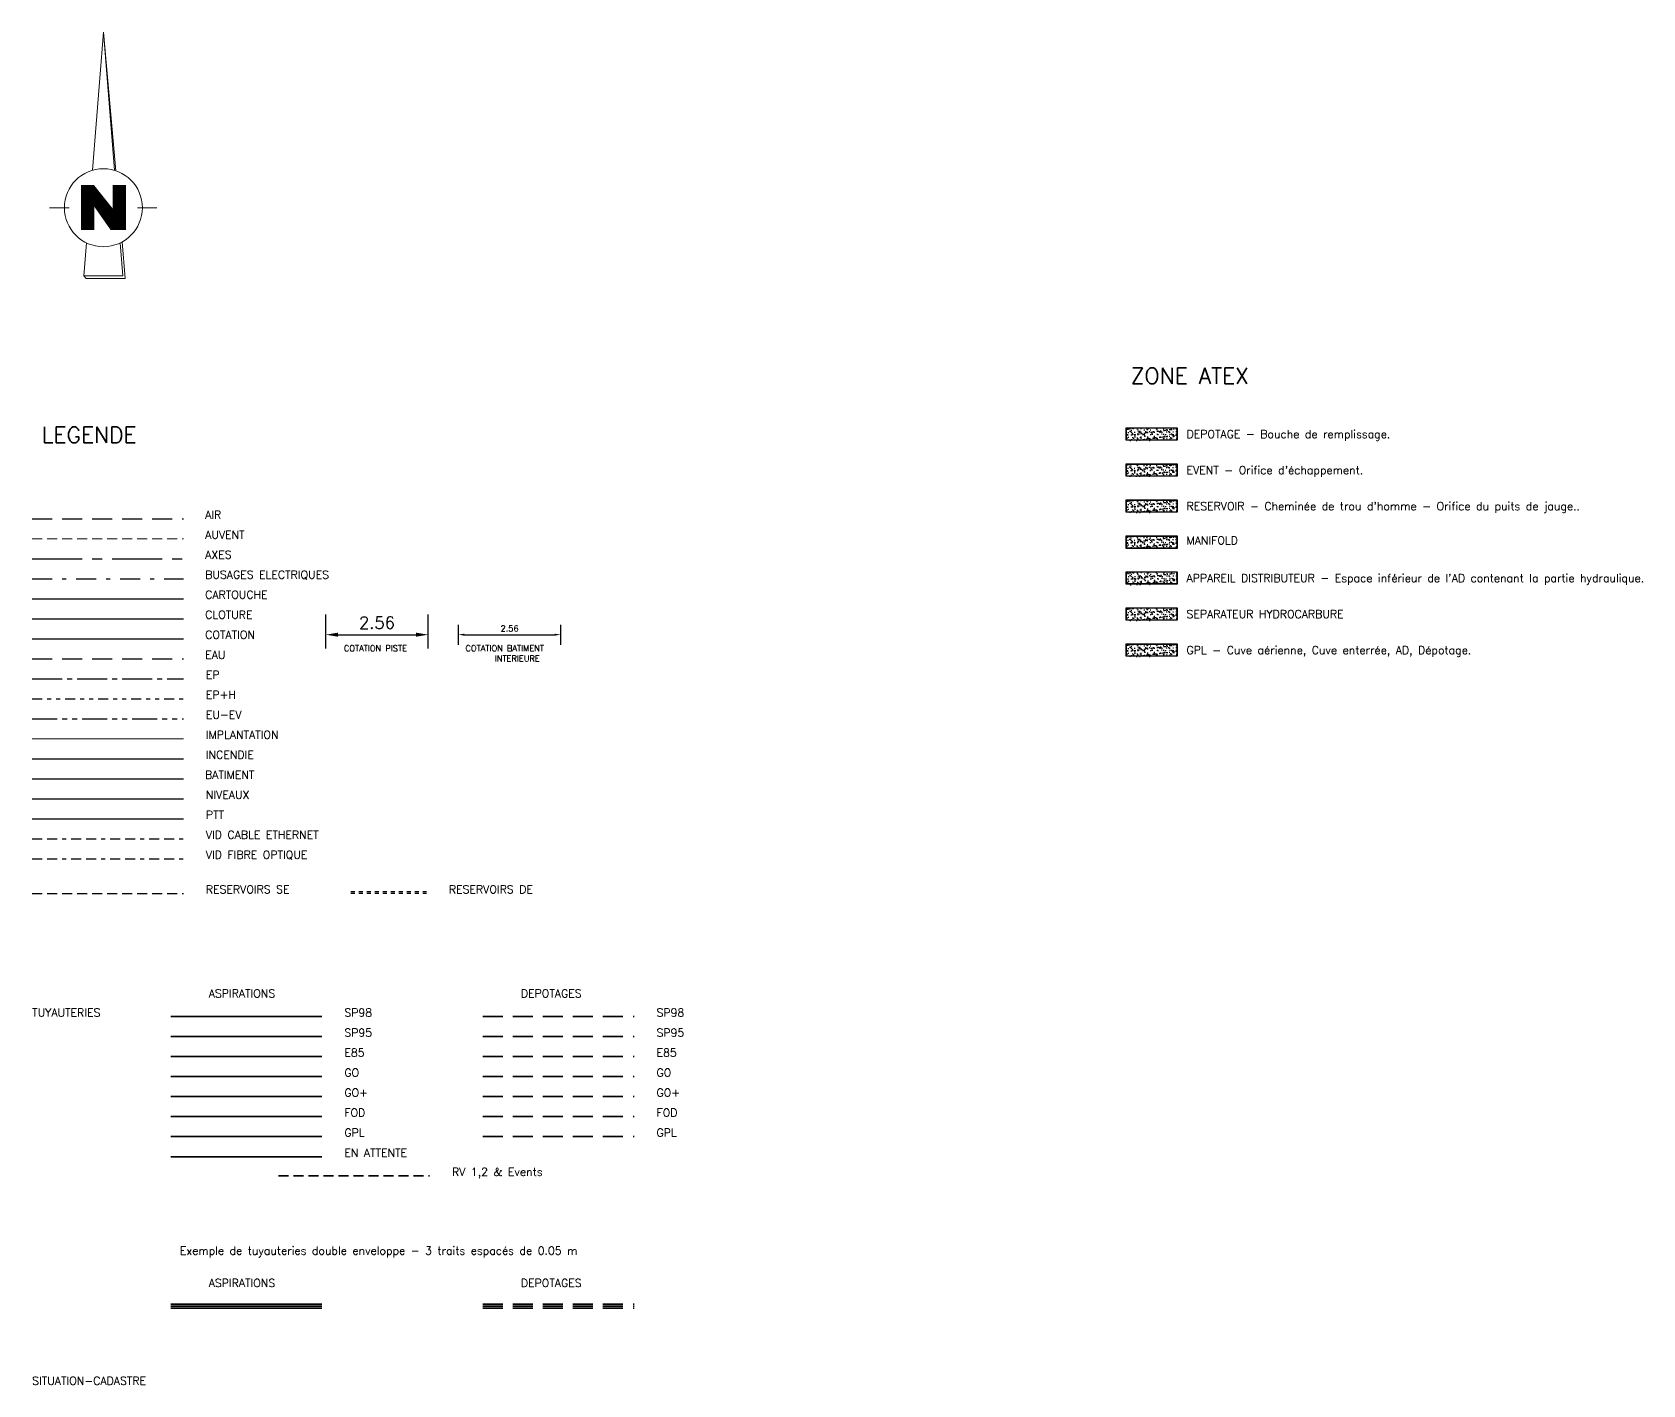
# Model space of a CAD drawing. Extents: x -58 to 166, y -6 to 61.
# Drawn here: x 7.16 to 47.4, y -5.72 to 28.08 of the extents above; entities that cross this region are included whole.
import ezdxf

# ---------------------------------------------------------------- set-up
doc = ezdxf.new("R2010")
doc.units = 0
doc.header["$MEASUREMENT"] = 0
doc.header["$PDMODE"] = 3
doc.header["$PDSIZE"] = -1
for name, pattern in [('AXES', [2, 1.25, -0.25, 0.25, -0.25]), ('AXES2', [1.125, 0.75, -0.125, 0.125, -0.125]), ('BORDURE2', [0.875, 0.25, -0.125, 0.25, -0.125, 0, -0.125]), ('CACHE', [0.375, 0.25, -0.125]), ('CACHEx2', [0.75, 0.5, -0.25]), ('DISCONTINU', [0.75, 0.5, -0.25]), ('DIVISE2', [0.625, 0.25, -0.125, 0, -0.125, 0, -0.125]), ('FANTOME2', [1.25, 0.625, -0.125, 0.125, -0.125, 0.125, -0.125]), ('TIRET_TRES_LONG', [25, 20, -5]), ('TIRETPT', [1, 0.5, -0.25, 0, -0.25])]:
    doc.linetypes.add(name, pattern=pattern)
doc.layers.get('0').update_dxf_attribs({"linetype": 'CONTINUOUS', "plot": 0})
doc.layers.get('DEFPOINTS').update_dxf_attribs({"linetype": 'CONTINUOUS'})
for name, color, linetype, lineweight in [('AIR - EAU', 152, 'DISCONTINU', 30), ('AUVENT', 92, 'CACHE', 0), ('BUSAGES ELECTRIQUES', 1, 'TIRETPT', 30), ('EP', 130, 'AXES2', 30), ('EP+H', 135, 'AXES2', 30), ('EU-EV', 75, 'FANTOME2', 30), ('IMPLANTATION', 7, 'CONTINUOUS', 0), ('INCENDIE', 1, 'CONTINUOUS', 30), ('PTT', 114, 'CONTINUOUS', 30), ('TUYAUTERIES', 7, 'CONTINUOUS', 35), ('VID', 60, 'BORDURE2', 30)]:
    doc.layers.add(name, color=color, linetype=linetype, lineweight=lineweight)
for name, color, linetype in [('ATEX-Travaux', 7, 'CONTINUOUS'), ('AXES', 7, 'AXES'), ('BATIMENT', 7, 'CONTINUOUS'), ('CARTOUCHE', 7, 'CONTINUOUS'), ('COTATION', 7, 'CONTINUOUS'), ("LIMITE D'EMPRISE", 1, 'CONTINUOUS'), ('NIVEAUX', 30, 'CONTINUOUS'), ('RESERVOIRS', 1, 'CACHE'), ('SITUATION-CADASTRE', 7, 'CONTINUOUS')]:
    doc.layers.add(name, color=color, linetype=linetype)
doc.styles.add('ROMANS', font='romans')
doc.linetypes.add('LIMITE2', pattern='A,0.25,-0.1,[132,ltypeshp.shx,S=0.1,R=0,X=-0.1,Y=0],-0.1,1', length=1.45)
doc.dimstyles.new('TOTAL BATIMENT', dxfattribs={"dimscale": 0, "dimtxt": 0.15, "dimasz": 0.15, "dimexe": 0.25, "dimexo": 0.25, "dimgap": 0.08, "dimtad": 1, "dimzin": 0, "dimdsep": 46, "dimtxsty": 'ROMANS', "dimcen": 1.5, "dimclrd": 256, "dimclre": 256, "dimclrt": 256, "dimadec": 0, "dimazin": 0, "dimtfac": 0.5, "dimtmove": 2, "dimatfit": 3, "dimfxl": 0.25, "dimfxlon": 1, "dimtolj": 1, "dimtzin": 0, "dimarcsym": 0})
doc.dimstyles.new('TOTAL PISTE', dxfattribs={"dimscale": 0, "dimtxt": 0.3, "dimasz": 0.3, "dimexe": 0.5, "dimexo": 0.5, "dimgap": 0.15, "dimtad": 1, "dimzin": 0, "dimdsep": 46, "dimtxsty": 'ROMANS', "dimcen": 1.5, "dimclrd": 256, "dimclre": 256, "dimclrt": 256, "dimadec": 0, "dimazin": 0, "dimtfac": 0.5, "dimtmove": 2, "dimatfit": 3, "dimfxl": 0.5, "dimfxlon": 1, "dimtolj": 1, "dimtzin": 0, "dimarcsym": 0})

# ---------------------------------------------------------------- blocks, each defined once
blk = doc.blocks.new('NORD')
at = {"color": 0, "linetype": 'Continuous'}
for p, q in [((0, 0), (0.617052, -6.923803)), ((-2.691363, -8.77622), (-1.705911, -8.773253)), ((1.705911, -8.773253), (2.666005, -8.77622)), ((1.096657, -12.306924), (0.934351, -10.484525)), ((-0.974806, -12.185074), (-0.852955, -12.306924)), ((-0.852955, -12.306924), (1.096657, -12.306924))]:
    blk.add_line(p, q, dxfattribs=at)
for points in [[(-0.551984, -6.903331), (0, 0), (0.552471, -6.903576)], [(-1.06595, -7.66563), (-1.06595, -9.858943)], [(-1.01721, -7.66563), (-1.01721, -9.858943)], [(-0.968469, -7.66563), (-0.968469, -9.858943)], [(-0.91973, -7.66563), (-0.91973, -9.858943)], [(-0.870989, -7.66563), (-0.870989, -9.858943)], [(-0.822248, -7.66563), (-0.822248, -9.858943)], [(-0.773509, -7.66563), (-0.773509, -9.858943)], [(-0.724768, -7.66563), (-0.724768, -9.858943)], [(-0.676028, -7.66563), (-0.676028, -9.858943)], [(-0.627287, -7.66563), (-0.627287, -9.858943)], [(-0.578548, -7.66563), (-0.578548, -9.858943)], [(-0.529807, -7.66563), (-0.529807, -9.858943)], [(-0.481067, -7.66563), (-0.481067, -8.640436)], [(-0.432326, -7.726556), (-0.432326, -8.710065)], [(-0.383587, -7.78748), (-0.383587, -8.779693)], [(-0.334846, -7.848406), (-0.334846, -8.849322)], [(-0.286105, -7.909332), (-0.286105, -8.918951)], [(-0.237365, -7.970256), (-0.237365, -8.988581)], [(-0.188625, -8.031182), (-0.188625, -9.054728)], [(0.542479, -7.66563), (0.542479, -9.858943)], [(0.59122, -7.66563), (0.59122, -9.858943)], [(0.63996, -7.66563), (0.63996, -9.858943)], [(0.6887, -7.66563), (0.6887, -9.858943)], [(0.73744, -7.66563), (0.73744, -9.858943)], [(0.786181, -7.66563), (0.786181, -9.858943)], [(0.834922, -7.66563), (0.834922, -9.858943)], [(0.883661, -7.66563), (0.883661, -9.858943)], [(0.932402, -7.66563), (0.932402, -9.858943)], [(0.981142, -7.66563), (0.981142, -9.858943)], [(1.029883, -7.66563), (1.029883, -9.858943)], [(1.078622, -7.66563), (1.078622, -9.858943)], [(-0.481067, -8.640436), (-0.481067, -9.858943)], [(-0.139885, -8.092108), (-0.139885, -9.127839)], [(-0.091144, -8.153032), (-0.091144, -9.20095)], [(-0.042405, -8.213958), (-0.042405, -9.267097)], [(0.006336, -8.274884), (0.006336, -9.336726)], [(0.055077, -8.335809), (0.055077, -9.406355)], [(0.103817, -8.396734), (0.103817, -9.475983)], [(0.152557, -8.45766), (0.152557, -9.545612)], [(0.201297, -8.518585), (0.201297, -9.615241)], [(0.250038, -8.57951), (0.250038, -9.68487)], [(0.298779, -8.640436), (0.298779, -9.7545)], [(0.347518, -8.701361), (0.347518, -9.824129)], [(0.396259, -8.762287), (0.396259, -9.858943)], [(0.444999, -8.823212), (0.444999, -9.858943)], [(0.49374, -8.884137), (0.49374, -9.858943)], [(-0.842476, -10.53156), (-0.974806, -12.185074), (0.974806, -12.185074), (0.843451, -10.531072)]]:
    blk.add_lwpolyline(points, dxfattribs=at)
at = {"color": 0, "linetype": 'Continuous', "const_width": 0.048741}
blk.add_lwpolyline([(-0.481067, -9.858943), (-0.481067, -8.640436), (0.371888, -9.858943), (1.102993, -9.858943), (1.102993, -7.66563), (0.49374, -7.66563), (0.49374, -8.884137), (-0.481067, -7.66563), (-1.090321, -7.66563), (-1.090321, -9.858943), (-0.481067, -9.858943)], close=True, dxfattribs=at)
at = {"color": 0, "linetype": 'Continuous'}
blk.add_circle((0, -8.773253), 1.949611, dxfattribs=at)
blk = doc.blocks.new('*D24')
at = {"layer": 'COTATION', "lineweight": -2}
for p, q in [((14.497, 12.674), (14.497, 13.521)), ((17.053, 12.674), (17.053, 13.521)), ((14.797, 13.021), (16.753, 13.021))]:
    blk.add_line(p, q, dxfattribs=at)
at = {"layer": 'COTATION', "lineweight": 0}
for points in [[(14.797, 13.071), (14.797, 12.971), (14.497, 13.021)], [(16.753, 13.071), (16.753, 12.971), (17.053, 13.021)]]:
    blk.add_solid(points, dxfattribs=at)
at = {"layer": 'DEFPOINTS', "color": 0, "lineweight": 0}
for p in [(17.053, 13.021), (14.497, 12.174), (17.053, 12.174)]:
    blk.add_point(p, dxfattribs=at)
at = {"layer": 'COTATION', "lineweight": 0, "insert": (15.775, 13.321), "char_height": 0.3, "attachment_point": 5, "style": 'ROMANS'}
blk.add_mtext('\\A1;2.56', dxfattribs=at)
blk = doc.blocks.new('*D25')
at = {"layer": 'COTATION', "lineweight": -2}
for p, q in [((17.81, 12.771), (17.81, 13.271)), ((17.96, 13.021), (20.216, 13.021)), ((20.366, 12.771), (20.366, 13.271))]:
    blk.add_line(p, q, dxfattribs=at)
at = {"layer": 'COTATION', "lineweight": 0}
for points in [[(17.96, 13.046), (17.96, 12.996), (17.81, 13.021)], [(20.216, 13.046), (20.216, 12.996), (20.366, 13.021)]]:
    blk.add_solid(points, dxfattribs=at)
at = {"layer": 'DEFPOINTS', "color": 0, "lineweight": 0}
for p in [(20.366, 13.021), (17.81, 12.174), (20.366, 12.174)]:
    blk.add_point(p, dxfattribs=at)
at = {"layer": 'COTATION', "lineweight": 0, "insert": (19.088, 13.176), "char_height": 0.15, "attachment_point": 5, "style": 'ROMANS'}
blk.add_mtext('\\A1;2.56', dxfattribs=at)

msp = doc.modelspace()

# ---------------------------------------------------------------- hatches: boundary and pattern name
at = {"layer": 'ATEX-Travaux'}
h = msp.add_hatch(dxfattribs=at)
h.set_pattern_fill('AR-SAND', color=8, scale=0.0024, style=0)
h.set_pattern_definition([(37.5, (-62.03694, -76.62454), (-0.003840075, 0.11745918), [0, -0.0926592, 0, -0.103632, 0, -0.09906]), (7.5, (-62.03694, -76.62454), (0.10788559, 0.17203802), [0, -0.0499872, 0, -0.0835152, 0, -0.032004]), (327.5, (-62.11192, -76.62454), (0.18983817, 0.000344924), [0, -0.03048, 0, -0.109728, 0, -0.143256]), (317.5, (-62.11192, -76.62454), (0.18325355, 0.05350304), [0, -0.01524, 0, -0.0719328, 0, -0.082296])])
h.paths.add_polyline_path([(34.503, 18.186), (35.773, 18.186), (35.773, 17.874), (34.503, 17.874)])
h = msp.add_hatch(dxfattribs=at)
h.set_pattern_fill('AR-SAND', color=30, scale=0.0024, style=0)
h.set_pattern_definition([(37.5, (-62.04294, -77.51927), (-0.003840075, 0.11745918), [0, -0.0926592, 0, -0.103632, 0, -0.09906]), (7.5, (-62.04294, -77.51927), (0.10788559, 0.17203802), [0, -0.0499872, 0, -0.0835152, 0, -0.032004]), (327.5, (-62.11792, -77.51927), (0.18983817, 0.000344924), [0, -0.03048, 0, -0.109728, 0, -0.143256]), (317.5, (-62.11792, -77.51927), (0.18325355, 0.05350304), [0, -0.01524, 0, -0.0719328, 0, -0.082296])])
h.paths.add_polyline_path([(34.497, 17.292), (35.767, 17.292), (35.767, 16.979), (34.497, 16.979)])
h = msp.add_hatch(dxfattribs=at)
h.set_pattern_fill('AR-SAND', color=170, scale=0.0024, style=0)
h.set_pattern_definition([(37.5, (-62.03694, -78.426), (-0.003840075, 0.11745918), [0, -0.0926592, 0, -0.103632, 0, -0.09906]), (7.5, (-62.03694, -78.426), (0.10788559, 0.17203802), [0, -0.0499872, 0, -0.0835152, 0, -0.032004]), (327.5, (-62.11192, -78.426), (0.18983817, 0.000344924), [0, -0.03048, 0, -0.109728, 0, -0.143256]), (317.5, (-62.11192, -78.426), (0.18325355, 0.05350304), [0, -0.01524, 0, -0.0719328, 0, -0.082296])])
h.paths.add_polyline_path([(34.503, 16.385), (35.773, 16.385), (35.773, 16.073), (34.503, 16.073)])
h = msp.add_hatch(dxfattribs=at)
h.set_pattern_fill('AR-SAND', color=10, scale=0.0024, style=0)
h.set_pattern_definition([(37.5, (-62.04294, -79.32072), (-0.003840075, 0.11745918), [0, -0.0926592, 0, -0.103632, 0, -0.09906]), (7.5, (-62.04294, -79.32072), (0.10788559, 0.17203802), [0, -0.0499872, 0, -0.0835152, 0, -0.032004]), (327.5, (-62.11792, -79.32072), (0.18983817, 0.000344924), [0, -0.03048, 0, -0.109728, 0, -0.143256]), (317.5, (-62.11792, -79.32072), (0.18325355, 0.05350304), [0, -0.01524, 0, -0.0719328, 0, -0.082296])])
h.paths.add_polyline_path([(34.497, 15.49), (35.767, 15.49), (35.767, 15.178), (34.497, 15.178)])
h = msp.add_hatch(dxfattribs=at)
h.set_pattern_fill('AR-SAND', color=210, scale=0.0024, style=0)
h.set_pattern_definition([(37.5, (-62.03094, -80.22845), (-0.003840075, 0.11745918), [0, -0.0926592, 0, -0.103632, 0, -0.09906]), (7.5, (-62.03094, -80.22845), (0.10788559, 0.17203802), [0, -0.0499872, 0, -0.0835152, 0, -0.032004]), (327.5, (-62.10592, -80.22845), (0.18983817, 0.000344924), [0, -0.03048, 0, -0.109728, 0, -0.143256]), (317.5, (-62.10592, -80.22845), (0.18325355, 0.05350304), [0, -0.01524, 0, -0.0719328, 0, -0.082296])])
h.paths.add_polyline_path([(34.509, 14.582), (35.779, 14.582), (35.779, 14.27), (34.509, 14.27)])
h = msp.add_hatch(dxfattribs=at)
h.set_pattern_fill('AR-SAND', color=80, scale=0.0024, style=0)
h.set_pattern_definition([(37.5, (-62.03694, -81.12318), (-0.003840075, 0.11745918), [0, -0.0926592, 0, -0.103632, 0, -0.09906]), (7.5, (-62.03694, -81.12318), (0.10788559, 0.17203802), [0, -0.0499872, 0, -0.0835152, 0, -0.032004]), (327.5, (-62.11192, -81.12318), (0.18983817, 0.000344924), [0, -0.03048, 0, -0.109728, 0, -0.143256]), (317.5, (-62.11192, -81.12318), (0.18325355, 0.05350304), [0, -0.01524, 0, -0.0719328, 0, -0.082296])])
h.paths.add_polyline_path([(34.503, 13.688), (35.773, 13.688), (35.773, 13.375), (34.503, 13.375)])
h = msp.add_hatch(dxfattribs=at)
h.set_pattern_fill('AR-SAND', color=130, scale=0.0024, style=0)
h.set_pattern_definition([(37.5, (-62.03694, -82.0239), (-0.003840075, 0.11745918), [0, -0.0926592, 0, -0.103632, 0, -0.09906]), (7.5, (-62.03694, -82.0239), (0.10788559, 0.17203802), [0, -0.0499872, 0, -0.0835152, 0, -0.032004]), (327.5, (-62.11192, -82.0239), (0.18983817, 0.000344924), [0, -0.03048, 0, -0.109728, 0, -0.143256]), (317.5, (-62.11192, -82.0239), (0.18325355, 0.05350304), [0, -0.01524, 0, -0.0719328, 0, -0.082296])])
h.paths.add_polyline_path([(34.503, 12.787), (35.773, 12.787), (35.773, 12.475), (34.503, 12.475)])

# ---------------------------------------------------------------- linework, layer by layer
at = {"layer": 'AIR - EAU', "flags": 128}
for points in [[(7.161, 15.92), (10.938, 15.92)], [(7.161, 12.42), (10.938, 12.42)]]:
    msp.add_lwpolyline(points, dxfattribs=at)
at = {"layer": 'ATEX-Travaux', "color": 8}
for points in [[(34.497, 18.192), (35.767, 18.192), (35.767, 17.88), (34.497, 17.88)], [(34.503, 18.186), (35.761, 18.186), (35.761, 17.886), (34.503, 17.886)]]:
    msp.add_lwpolyline(points, close=True, dxfattribs=at)
at = {"layer": 'ATEX-Travaux', "color": 30}
for points in [[(34.497, 17.292), (35.767, 17.292), (35.767, 16.979), (34.497, 16.979)], [(34.503, 17.286), (35.761, 17.286), (35.761, 16.985), (34.503, 16.985)]]:
    msp.add_lwpolyline(points, close=True, dxfattribs=at)
at = {"layer": 'ATEX-Travaux', "color": 170}
for points in [[(34.497, 16.391), (35.767, 16.391), (35.767, 16.079), (34.497, 16.079)], [(34.503, 16.385), (35.761, 16.385), (35.761, 16.085), (34.503, 16.085)]]:
    msp.add_lwpolyline(points, close=True, dxfattribs=at)
at = {"layer": 'ATEX-Travaux', "color": 10}
for points in [[(34.497, 15.49), (35.767, 15.49), (35.767, 15.178), (34.497, 15.178)], [(34.503, 15.484), (35.761, 15.484), (35.761, 15.184), (34.503, 15.184)]]:
    msp.add_lwpolyline(points, close=True, dxfattribs=at)
at = {"layer": 'ATEX-Travaux', "color": 210}
for points in [[(34.497, 14.594), (35.767, 14.594), (35.767, 14.282), (34.497, 14.282)], [(34.503, 14.588), (35.761, 14.588), (35.761, 14.288), (34.503, 14.288)]]:
    msp.add_lwpolyline(points, close=True, dxfattribs=at)
at = {"layer": 'ATEX-Travaux', "color": 80}
for points in [[(34.497, 13.694), (35.767, 13.694), (35.767, 13.381), (34.497, 13.381)], [(34.503, 13.688), (35.761, 13.688), (35.761, 13.387), (34.503, 13.387)]]:
    msp.add_lwpolyline(points, close=True, dxfattribs=at)
at = {"layer": 'ATEX-Travaux', "color": 130}
for points in [[(34.497, 12.793), (35.767, 12.793), (35.767, 12.481), (34.497, 12.481)], [(34.503, 12.787), (35.761, 12.787), (35.761, 12.487), (34.503, 12.487)]]:
    msp.add_lwpolyline(points, close=True, dxfattribs=at)
at = {"layer": 'AUVENT', "flags": 128}
msp.add_lwpolyline([(7.161, 15.42), (10.938, 15.42)], dxfattribs=at)
at = {"layer": 'AXES', "flags": 128}
msp.add_lwpolyline([(7.161, 14.92), (10.938, 14.92)], dxfattribs=at)
at = {"layer": 'BATIMENT', "flags": 128}
msp.add_lwpolyline([(7.161, 9.42), (10.938, 9.42)], dxfattribs=at)
at = {"layer": 'BUSAGES ELECTRIQUES', "flags": 128}
msp.add_lwpolyline([(7.161, 14.42), (10.938, 14.42)], dxfattribs=at)
at = {"layer": 'CARTOUCHE', "color": 255, "flags": 128}
msp.add_lwpolyline([(7.161, 13.92), (10.938, 13.92)], dxfattribs=at)
at = {"layer": 'COTATION', "flags": 128}
msp.add_lwpolyline([(7.161, 12.92), (10.938, 12.92)], dxfattribs=at)
at = {"layer": 'EP', "flags": 128}
msp.add_lwpolyline([(7.161, 11.92), (10.938, 11.92)], dxfattribs=at)
at = {"layer": 'EP+H', "linetype": 'DIVISE2', "flags": 128}
msp.add_lwpolyline([(7.161, 11.42), (10.938, 11.42)], dxfattribs=at)
at = {"layer": 'EU-EV', "flags": 128}
msp.add_lwpolyline([(7.161, 10.92), (10.938, 10.92)], dxfattribs=at)
at = {"layer": 'IMPLANTATION', "flags": 128}
msp.add_lwpolyline([(7.161, 10.42), (10.938, 10.42)], dxfattribs=at)
at = {"layer": 'INCENDIE', "flags": 128}
msp.add_lwpolyline([(7.161, 9.92), (10.938, 9.92)], dxfattribs=at)
at = {"layer": "LIMITE D'EMPRISE", "linetype": 'LIMITE2', "flags": 128}
msp.add_lwpolyline([(7.161, 13.42), (10.938, 13.42)], dxfattribs=at)
at = {"layer": 'NIVEAUX', "flags": 128}
msp.add_lwpolyline([(7.161, 8.92), (10.938, 8.92)], dxfattribs=at)
at = {"layer": 'PTT', "flags": 128}
msp.add_lwpolyline([(7.161, 8.42), (10.938, 8.42)], dxfattribs=at)
at = {"layer": 'RESERVOIRS', "flags": 128}
msp.add_lwpolyline([(7.161, 6.556), (10.938, 6.556)], dxfattribs=at)
at = {"layer": 'RESERVOIRS', "ltscale": 0.01, "flags": 128}
for points in [[(15.121, 6.6), (17.01, 6.6)], [(15.121, 6.56), (17.01, 6.56)]]:
    msp.add_lwpolyline(points, dxfattribs=at)
at = {"layer": 'TUYAUTERIES', "color": 210, "flags": 128}
for points in [[(10.622, 3.476), (14.399, 3.476)], [(10.622, -3.71), (14.399, -3.71)], [(10.622, -3.76), (14.399, -3.76)], [(10.622, -3.81), (14.399, -3.81)]]:
    msp.add_lwpolyline(points, dxfattribs=at)
at = {"layer": 'TUYAUTERIES', "color": 210, "linetype": 'CACHEx2', "flags": 128}
for points in [[(18.422, 3.476), (22.199, 3.476)], [(18.422, -3.71), (22.199, -3.71)], [(18.422, -3.76), (22.199, -3.76)], [(18.422, -3.81), (22.199, -3.81)]]:
    msp.add_lwpolyline(points, dxfattribs=at)
at = {"layer": 'TUYAUTERIES', "color": 92, "flags": 128}
msp.add_lwpolyline([(10.622, 2.976), (14.399, 2.976)], dxfattribs=at)
at = {"layer": 'TUYAUTERIES', "color": 92, "linetype": 'CACHEx2', "flags": 128}
msp.add_lwpolyline([(18.422, 2.976), (22.199, 2.976)], dxfattribs=at)
at = {"layer": 'TUYAUTERIES', "color": 170, "flags": 128}
msp.add_lwpolyline([(10.622, 2.476), (14.399, 2.476)], dxfattribs=at)
at = {"layer": 'TUYAUTERIES', "color": 170, "linetype": 'CACHEx2', "flags": 128}
msp.add_lwpolyline([(18.422, 2.476), (22.199, 2.476)], dxfattribs=at)
at = {"layer": 'TUYAUTERIES', "flags": 128}
msp.add_lwpolyline([(10.622, 1.976), (14.399, 1.976)], dxfattribs=at)
at = {"layer": 'TUYAUTERIES', "linetype": 'CACHEx2', "flags": 128}
msp.add_lwpolyline([(18.422, 1.976), (22.199, 1.976)], dxfattribs=at)
at = {"layer": 'TUYAUTERIES', "color": 10, "flags": 128}
msp.add_lwpolyline([(10.622, 1.476), (14.399, 1.476)], dxfattribs=at)
at = {"layer": 'TUYAUTERIES', "color": 10, "linetype": 'CACHEx2', "flags": 128}
msp.add_lwpolyline([(18.422, 1.476), (22.199, 1.476)], dxfattribs=at)
at = {"layer": 'TUYAUTERIES', "color": 34, "flags": 128}
msp.add_lwpolyline([(10.622, 0.976), (14.399, 0.976)], dxfattribs=at)
at = {"layer": 'TUYAUTERIES', "color": 34, "linetype": 'CACHEx2', "flags": 128}
msp.add_lwpolyline([(18.422, 0.976), (22.199, 0.976)], dxfattribs=at)
at = {"layer": 'TUYAUTERIES', "color": 173, "flags": 128}
msp.add_lwpolyline([(10.622, 0.476), (14.399, 0.476)], dxfattribs=at)
at = {"layer": 'TUYAUTERIES', "color": 173, "linetype": 'CACHEx2', "flags": 128}
msp.add_lwpolyline([(18.422, 0.476), (22.199, 0.476)], dxfattribs=at)
at = {"layer": 'TUYAUTERIES', "color": 252, "linetype": 'TIRET_TRES_LONG', "flags": 128}
msp.add_lwpolyline([(10.622, -0.024), (14.399, -0.024)], dxfattribs=at)
at = {"layer": 'TUYAUTERIES', "color": 30, "linetype": 'CACHE', "flags": 128}
msp.add_lwpolyline([(13.312, -0.504), (17.089, -0.504)], dxfattribs=at)
at = {"layer": 'VID', "flags": 128}
msp.add_lwpolyline([(7.161, 7.92), (10.938, 7.92)], dxfattribs=at)
at = {"layer": 'VID', "color": 144, "flags": 128}
msp.add_lwpolyline([(7.161, 7.42), (10.938, 7.42)], dxfattribs=at)

# ---------------------------------------------------------------- block references
at = {"layer": 'IMPLANTATION', "xscale": 0.5, "yscale": 0.5, "zscale": 0.5}
msp.add_blockref('NORD', (8.939, 28.077), dxfattribs=at)

# ---------------------------------------------------------------- texts
at = {"layer": 'AIR - EAU', "ltscale": 10, "style": 'ROMANS'}
for s, p in [('AIR', (11.483, 15.92)), ('EAU', (11.483, 12.42))]:
    msp.add_text(s, height=0.2, dxfattribs=at).set_placement(p)
at = {"layer": 'ATEX-Travaux', "color": 255, "ltscale": 5, "style": 'ROMANS'}
msp.add_text('ZONE ATEX', height=0.4, dxfattribs=at).set_placement((34.611, 19.29))
at = {"layer": 'ATEX-Travaux', "ltscale": 10, "style": 'ROMANS'}
for s, p in [('DEPOTAGE - Bouche de remplissage.', (36.002, 17.934)), ("EVENT - Orifice d'échappement.", (36.002, 17.033)), ("RESERVOIR - Cheminée de trou d'homme - Orifice du puits de jauge..", (36.002, 16.132)), ('MANIFOLD', (36.002, 15.278)), ("APPAREIL DISTRIBUTEUR - Espace inférieur de l'AD contenant la partie hydraulique.", (36.002, 14.336)), ('SEPARATEUR HYDROCARBURE', (36.002, 13.435)), ('GPL - Cuve aérienne, Cuve enterrée, AD, Dépotage.', (36.002, 12.535))]:
    msp.add_text(s, height=0.2, dxfattribs=at).set_placement(p)
at = {"layer": 'AUVENT', "ltscale": 10, "style": 'ROMANS'}
msp.add_text('AUVENT', height=0.2, dxfattribs=at).set_placement((11.483, 15.42))
at = {"layer": 'AXES', "ltscale": 10, "style": 'ROMANS'}
msp.add_text('AXES', height=0.2, dxfattribs=at).set_placement((11.483, 14.92))
at = {"layer": 'BATIMENT', "ltscale": 10, "style": 'ROMANS'}
msp.add_text('BATIMENT', height=0.2, dxfattribs=at).set_placement((11.478, 9.42))
at = {"layer": 'BUSAGES ELECTRIQUES', "ltscale": 10, "style": 'ROMANS'}
msp.add_text('BUSAGES ELECTRIQUES', height=0.2, dxfattribs=at).set_placement((11.483, 14.42))
at = {"layer": 'CARTOUCHE', "color": 255, "style": 'ROMANS'}
msp.add_text('LEGENDE', height=0.4, dxfattribs=at).set_placement((7.403, 17.812))
at = {"layer": 'CARTOUCHE', "color": 255, "ltscale": 10, "style": 'ROMANS'}
msp.add_text('CARTOUCHE', height=0.2, dxfattribs=at).set_placement((11.483, 13.92))
at = {"layer": 'COTATION', "ltscale": 10, "style": 'ROMANS'}
for s, height, p in [('COTATION', 0.2, (11.483, 12.92)), ('COTATION PISTE', 0.15, (14.949, 12.605)), ('COTATION BATIMENT', 0.15, (17.988, 12.605)), ('INTERIEURE', 0.15, (18.718, 12.352))]:
    msp.add_text(s, height=height, dxfattribs=at).set_placement(p)
at = {"layer": 'EP', "ltscale": 10, "style": 'ROMANS'}
msp.add_text('EP', height=0.2, dxfattribs=at).set_placement((11.499, 11.92))
at = {"layer": 'EP+H', "ltscale": 10, "style": 'ROMANS'}
msp.add_text('EP+H', height=0.2, dxfattribs=at).set_placement((11.499, 11.42))
at = {"layer": 'EU-EV', "ltscale": 10, "style": 'ROMANS'}
msp.add_text('EU-EV', height=0.2, dxfattribs=at).set_placement((11.499, 10.92))
at = {"layer": 'IMPLANTATION', "ltscale": 10, "style": 'ROMANS'}
msp.add_text('IMPLANTATION', height=0.2, dxfattribs=at).set_placement((11.499, 10.42))
at = {"layer": 'INCENDIE', "ltscale": 10, "style": 'ROMANS'}
msp.add_text('INCENDIE', height=0.2, dxfattribs=at).set_placement((11.499, 9.92))
at = {"layer": "LIMITE D'EMPRISE", "ltscale": 10, "style": 'ROMANS'}
msp.add_text('CLOTURE', height=0.2, dxfattribs=at).set_placement((11.483, 13.42))
at = {"layer": 'NIVEAUX', "ltscale": 10, "style": 'ROMANS'}
msp.add_text('NIVEAUX', height=0.2, dxfattribs=at).set_placement((11.499, 8.92))
at = {"layer": 'PTT', "ltscale": 10, "style": 'ROMANS'}
msp.add_text('PTT', height=0.2, dxfattribs=at).set_placement((11.499, 8.42))
at = {"layer": 'RESERVOIRS', "ltscale": 10, "style": 'ROMANS'}
for s, p in [('RESERVOIRS SE', (11.499, 6.556)), ('RESERVOIRS DE', (17.571, 6.556))]:
    msp.add_text(s, height=0.2, dxfattribs=at).set_placement(p)
at = {"layer": 'SITUATION-CADASTRE', "ltscale": 10, "style": 'ROMANS'}
msp.add_text('SITUATION-CADASTRE', height=0.2, dxfattribs=at).set_placement((7.16, -5.725))
at = {"layer": 'TUYAUTERIES', "ltscale": 10, "style": 'ROMANS'}
for s, p in [('ASPIRATIONS', (11.57, 3.956)), ('DEPOTAGES', (19.37, 3.956)), ('TUYAUTERIES', (7.16, 3.476)), ('SP98', (14.96, 3.476)), ('SP98', (22.76, 3.476)), ('SP95', (14.96, 2.976)), ('SP95', (22.76, 2.976)), ('E85', (14.96, 2.476)), ('E85', (22.76, 2.476)), ('GO', (14.96, 1.976)), ('GO', (22.76, 1.976)), ('GO+', (14.96, 1.476)), ('GO+', (22.76, 1.476)), ('FOD', (14.96, 0.976)), ('FOD', (22.76, 0.976)), ('GPL', (14.96, 0.476)), ('GPL', (22.76, 0.476)), ('EN ATTENTE', (14.96, -0.024)), ('RV 1,2 & Events', (17.65, -0.504)), ('Exemple de tuyauteries double enveloppe - 3 traits espacés de 0.05 m', (10.85, -2.473)), ('ASPIRATIONS', (11.57, -3.28)), ('DEPOTAGES', (19.37, -3.28))]:
    msp.add_text(s, height=0.2, dxfattribs=at).set_placement(p)
at = {"layer": 'VID', "ltscale": 10, "style": 'ROMANS'}
msp.add_text('VID CABLE ETHERNET', height=0.2, dxfattribs=at).set_placement((11.499, 7.92))
at = {"layer": 'VID', "color": 144, "ltscale": 10, "style": 'ROMANS'}
msp.add_text('VID FIBRE OPTIQUE', height=0.2, dxfattribs=at).set_placement((11.499, 7.42))

# ---------------------------------------------------------------- dimensions: what is measured, and where the dimension line sits
at = {"layer": 'COTATION', "color": 7, "lineweight": 0}
for base, p1, p2, dimstyle, picture, middle in [((17.053, 13.021), (14.497, 12.174), (17.053, 12.174), 'TOTAL PISTE', '*D24', (15.775, 13.321)), ((20.366, 13.021), (17.81, 12.174), (20.366, 12.174), 'TOTAL BATIMENT', '*D25', (19.088, 13.176))]:
    dim = msp.add_linear_dim(base=base, p1=p1, p2=p2, dimstyle=dimstyle, override={"dimscale": 1}, dxfattribs=at)
    dim.commit()
    dim.dimension.update_dxf_attribs({"geometry": picture, "text_midpoint": middle})

doc.saveas('drawing.dxf')
